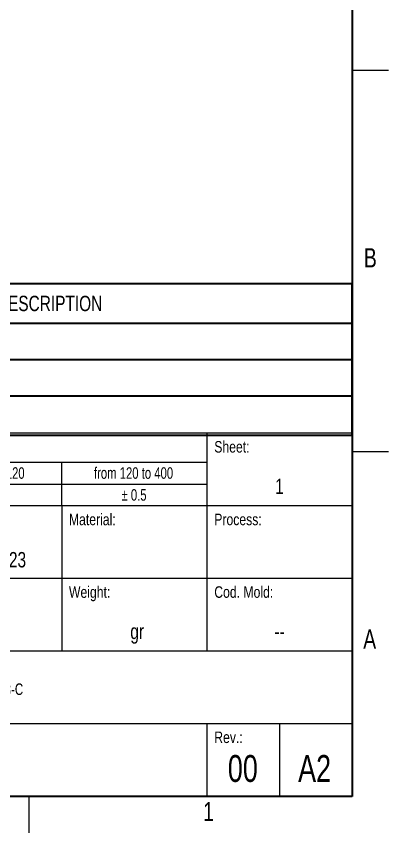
# Model space of a CAD drawing. Header units: millimetres. Extents: x 0 to 594, y 0 to 420.
# Drawn here: x 542.8 to 594, y 0 to 112.4 of the extents above; entities that cross this region are included whole.
import ezdxf

# ---------------------------------------------------------------- set-up
doc = ezdxf.new("R2010")
doc.units = ezdxf.units.MM
doc.linetypes.add('SLD-Solido', pattern=[0])
doc.layers.add('FORMAT', color=7, linetype='SLD-Solido', lineweight=35)
doc.styles.add('SLDTEXTSTYLE0', font='TXT', dxfattribs={"width": 0.75})
doc.styles.add('SLDTEXTSTYLE2', font='TXT', dxfattribs={"width": 0.791139})
doc.styles.add('SLDTEXTSTYLE4', font='TXT', dxfattribs={"width": 0.732911})
doc.styles.add('SLDTEXTSTYLE7', font='TXT', dxfattribs={"width": 0.728752})

# ---------------------------------------------------------------- blocks, each defined once
blk = doc.blocks.new('SW_TABLEANNOTATION_0')
at = {"layer": 'FORMAT', "color": 0}
for p, q in [((0, 0), (0, -5.45)), ((0, 0), (10, 0)), ((10, 0), (10, -5.45)), ((10, 0), (20, 0)), ((20, 0), (20, -5.45)), ((20, 0), (40, 0)), ((40, 0), (40, -5.45)), ((40, 0), (120, 0)), ((120, 0), (120, -5.45)), ((0, -5.45), (10, -5.45)), ((0, -5.45), (0, -10.45)), ((10, -5.45), (20, -5.45)), ((10, -5.45), (10, -10.45)), ((20, -5.45), (40, -5.45)), ((20, -5.45), (20, -10.45)), ((40, -5.45), (120, -5.45)), ((40, -5.45), (40, -10.45)), ((120, -5.45), (120, -10.45)), ((0, -10.45), (0, -15.45)), ((0, -10.45), (10, -10.45)), ((10, -10.45), (10, -15.45)), ((10, -10.45), (20, -10.45)), ((20, -10.45), (20, -15.45)), ((20, -10.45), (40, -10.45)), ((40, -10.45), (40, -15.45)), ((40, -10.45), (120, -10.45)), ((120, -10.45), (120, -15.45)), ((0, -15.45), (0, -20.88)), ((0, -15.45), (10, -15.45)), ((10, -15.45), (10, -20.88)), ((10, -15.45), (20, -15.45)), ((20, -15.45), (20, -20.88)), ((20, -15.45), (40, -15.45)), ((40, -15.45), (40, -20.88)), ((40, -15.45), (120, -15.45)), ((120, -15.45), (120, -20.88)), ((0, -20.88), (10, -20.88)), ((10, -20.88), (20, -20.88)), ((20, -20.88), (40, -20.88)), ((40, -20.88), (120, -20.88))]:
    blk.add_line(p, q, dxfattribs=at)
at = {"layer": 'FORMAT', "color": 0, "attachment_point": 1, "style": 'SLDTEXTSTYLE0'}
for s, insert, char_height in [('RIF.', (2.75, -1.67), 2.117), ('Q.TY', (11.94, -1.67), 2.117), ('DRAWING', (23.1, -1.67), 2.117), ('DESCRIPTION', (71.14, -1.67), 2.1167), ('1', (4.22, -6.89), 2.12), ('1', (14.22, -6.89), 2.12), ('2_250_03678', (21.55, -6.89), 2.1167), ('BASE MODULBOX XT\\\\XTS - 5M', (40.5, -6.89), 2.1167), ('2', (4.22, -11.89), 2.12), ('1', (14.22, -11.89), 2.12), ('2_250_00072', (21.55, -11.89), 2.1167), ('HOOK FOR MODULBOX XT-XTS', (40.5, -11.89), 2.1167), ('3', (4.22, -17.11), 2.12), ('1', (14.22, -17.11), 2.12), ('2_250_03674', (21.55, -17.11), 2.1167), ('BODY MODULBOX XTS 5M53-C', (40.5, -17.11), 2.1167)]:
    blk.add_mtext(s, dxfattribs=dict(at, insert=insert, char_height=char_height))

msp = doc.modelspace()

# ---------------------------------------------------------------- linework, layer by layer
at = {"color": 7, "linetype": 'SLD-Solido', "lineweight": 35}
for p, q in [((589, 415), (589, 5)), ((589, 5), (5, 5))]:
    msp.add_line(p, q, dxfattribs=at)
at = {"color": 7, "linetype": 'SLD-Solido', "lineweight": 18}
for p, q in [((589, 105), (594, 105)), ((589, 55), (469, 55)), ((569, 25), (569, 55)), ((589, 52.5), (594, 52.5)), ((569, 51), (469, 51)), ((549, 45), (549, 51)), ((469, 48), (569, 48)), ((589, 45), (469, 45)), ((549, 45), (549, 25)), ((589, 35), (469, 35)), ((589, 25), (469, 25)), ((589, 15), (509, 15)), ((569, 5), (569, 15)), ((579, 5), (579, 15)), ((544.5, 5), (544.5, 0))]:
    msp.add_line(p, q, dxfattribs=at)

# ---------------------------------------------------------------- block references
at = {"layer": 'FORMAT'}
msp.add_blockref('SW_TABLEANNOTATION_0', (468.94, 75.61), dxfattribs=at)

# ---------------------------------------------------------------- texts
at = {"color": 7, "linetype": 'Continuous', "lineweight": 0, "char_height": 2.65, "attachment_point": 2, "style": 'SLDTEXTSTYLE0'}
for s, insert in [('B', (591.48, 80.49)), ('A', (591.39, 27.99)), ('1', (569.22, 4.24))]:
    msp.add_mtext(s, dxfattribs=dict(at, insert=insert))
at = {"layer": 'FORMAT'}
for s, insert, char_height, attachment_point, style in [('Sheet:', (570, 53.93), 1.587, 1, 'SLDTEXTSTYLE2'), ('from 30 to 120', (538.91, 50.32), 1.5875, 2, 'SLDTEXTSTYLE7'), ('from 120 to 400', (558.89, 50.32), 1.5875, 2, 'SLDTEXTSTYLE4'), ('1', (578.98, 48.77), 2.12, 2, 'SLDTEXTSTYLE0'), ('± 0.5', (558.96, 47.31), 1.587, 2, 'SLDTEXTSTYLE4'), ('Material:', (550, 43.93), 1.587, 1, 'SLDTEXTSTYLE2'), ('Process:', (570, 43.93), 1.587, 1, 'SLDTEXTSTYLE2'), ('03/05/2023', (538.79, 38.65), 2.117, 2, 'SLDTEXTSTYLE0'), ('Weight:', (550, 33.93), 1.587, 1, 'SLDTEXTSTYLE2'), ('Cod. Mold:', (570, 33.93), 1.587, 1, 'SLDTEXTSTYLE2'), ('gr', (559.39, 28.77), 2.117, 2, 'SLDTEXTSTYLE0'), ('--', (578.99, 28.77), 2.117, 2, 'SLDTEXTSTYLE0'), ('KIT CONTENITORE MODULBOX XTS 5M53-C', (510, 20.55), 1.5875, 1, 'SLDTEXTSTYLE0'), ('Rev.:', (570, 13.93), 1.587, 1, 'SLDTEXTSTYLE2'), ('00', (573.93, 10.69), 3.704, 2, 'SLDTEXTSTYLE0'), ('A2', (583.81, 10.69), 3.704, 2, 'SLDTEXTSTYLE0')]:
    msp.add_mtext(s, dxfattribs=dict(at, insert=insert, char_height=char_height, attachment_point=attachment_point, style=style))

doc.saveas('drawing.dxf')
